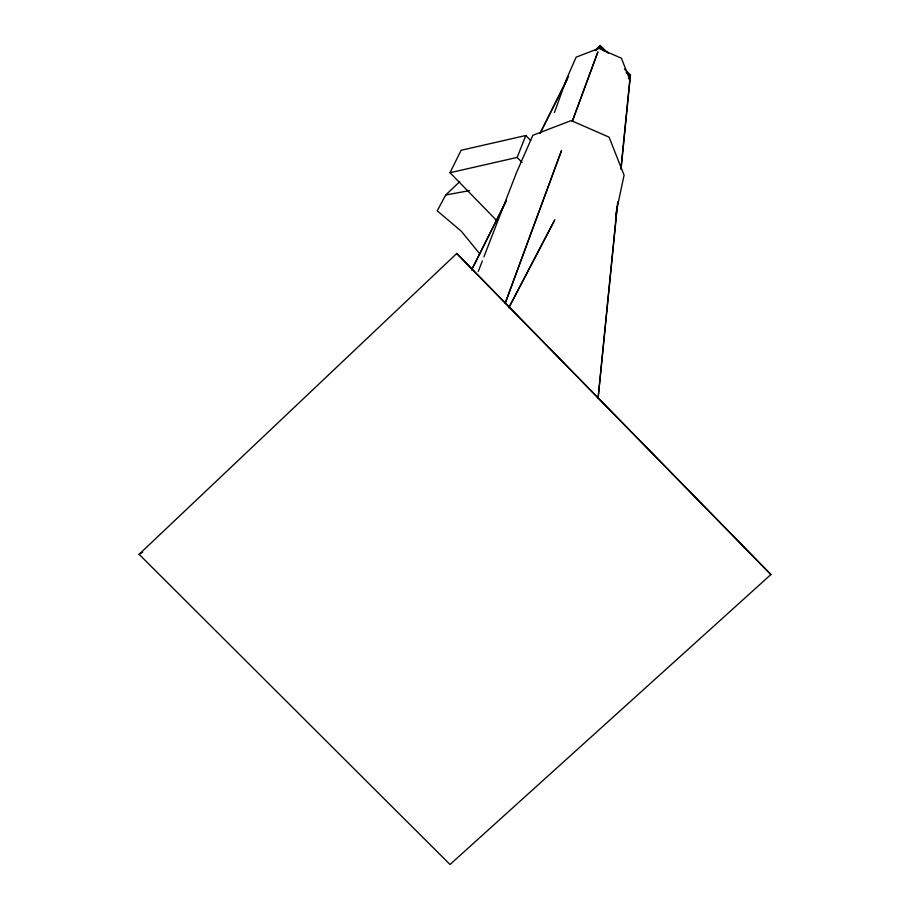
<?xml version="1.0" encoding="UTF-8"?>
<svg xmlns="http://www.w3.org/2000/svg" width="910" height="910" viewBox="0 0 910 910"><rect width="100%" height="100%" fill="white"/><g stroke="black" fill="none" stroke-linecap="round" stroke-linejoin="round"><path stroke-width="1.36" d="M598.097 398.068L617.219 206.092M621.018 167.975L630.164 76.224L626.114 72.299M598.12 398.079L617.754 201.918M621.007 169.465L630.482 74.916L624.431 69.035M615.535 215.442L624.089 175.152L609.063 137.148L571.218 120.586L532.873 135.26L516.584 172.422L483.904 256.904M554.44 112.533L566.395 79.363L576.144 57.148L598.939 48.378L621.405 58.206L630.323 80.876M561.106 151.708L505.221 303.189L561.538 150.446M572.379 121.155L597.87 52.052M572.31 121.212L597.779 52.143M599.246 48.162L600.225 45.5L608.301 53.349M478.285 271.419L482.368 260.863M496.621 220.482L450.018 172.718L517.142 157.419L525.809 135.499L530.689 140.515M450.018 172.718L461.097 150.286L525.809 135.499M472.119 268.837L506.392 200.427M540.039 133.281L568.602 76.281M471.562 270.122L506.506 200.462M540.176 133.326L567.499 78.851M554.315 220.925L508.804 307.751L554.816 219.651M628.844 78.738L630.164 76.224M628.503 78.692L630.482 74.916M459.732 181.659L445.752 194.979L437.209 210.813L461.165 231.083L479.866 253.913M595.231 50.255L600.225 45.5M595.822 50.562L599.838 46.74L604.888 51.654M139.094 554.327L456.74 253.492L770.907 574.54L450.018 864.5L139.094 554.327L142.733 552.154M445.752 194.979L469.469 190.645M456.74 253.492L770.907 574.54M517.142 157.419L522.056 162.469"/></g></svg>
